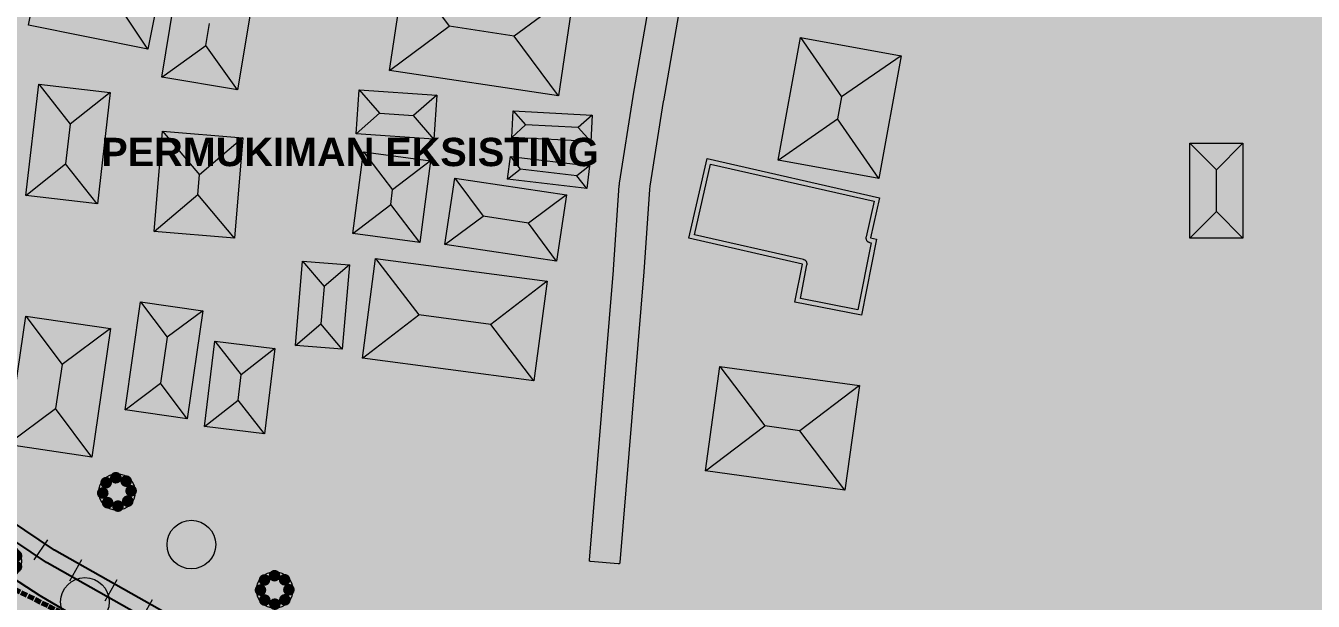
# Model space of a CAD drawing. Header units: metres. Extents: x 305909 to 307171, y 9156037 to 9156671.
# Drawn here: x 306268 to 306395.1, y 9156185.6 to 9156242.5 of the extents above; entities that cross this region are included whole.
import ezdxf
from ezdxf.enums import TextEntityAlignment as Align

# ---------------------------------------------------------------- set-up
doc = ezdxf.new("R2010")
doc.units = ezdxf.units.M
doc.linetypes.add('DASHED2', pattern=[0.762, 0.635, -0.127])
for name, color, linetype, lineweight, true_color in [('B-BANGUNAN_PERMUKIMAN', 7, 'Continuous', 13, 0xf0cd8c), ('B-BAYANGAN', 7, 'Continuous', 0, 0x76786c), ('B-DELINEASI', 7, 'DASHED2', 70, 0xc800c8), ('J-PERKERASAN_JALAN', 7, 'Continuous', 9, 0x989896), ('K-REL_BALAS', 7, 'Continuous', 0, 0xb0a89c), ('K-REL_BANTALAN', 7, 'Continuous', 9, 0x5a5a5a), ('K-REL_KA', 7, 'Continuous', 25, 0x282828), ('T-LABEL_ZONA', 7, 'Continuous', 0, 0x3c3c3c), ('V-POHON_PENEDUH', 7, 'Continuous', 13, 0x288232)]:
    doc.layers.add(name, color=color, linetype=linetype, lineweight=lineweight, true_color=true_color)
doc.layers.add('G-PERKERASAN', color=7, linetype='Continuous')
doc.styles.add('ARIALB', font='arialbd.ttf')

# ---------------------------------------------------------------- blocks, each defined once
blk = doc.blocks.new('POHON')
at = {"true_color": 0x3e843e}
h = blk.add_hatch(color=97, dxfattribs=at)
h.dxf.hatch_style = 1
edge = h.paths.add_edge_path()
edge.add_arc((0, 0.78), 0.32, 0, 360)
at = {"true_color": 0x347638}
h = blk.add_hatch(color=97, dxfattribs=at)
h.dxf.hatch_style = 1
edge = h.paths.add_edge_path()
edge.add_arc((0, 0), 1, 0, 360)
at = {"true_color": 0x3e843e}
h = blk.add_hatch(color=97, dxfattribs=at)
h.dxf.hatch_style = 1
edge = h.paths.add_edge_path()
edge.add_arc((-0.552, 0.552), 0.32, 0, 360)
at = {"true_color": 0x62a556}
h = blk.add_hatch(color=85, dxfattribs=at)
h.dxf.hatch_style = 1
edge = h.paths.add_edge_path()
edge.add_arc((-0.2, 0.22), 0.55, 0, 360)
at = {"true_color": 0x697060}
h = blk.add_hatch(color=251, dxfattribs=at)
h.dxf.hatch_style = 1
edge = h.paths.add_edge_path()
edge.add_arc((0.38, -0.38), 1, 0, 360)
at = {"true_color": 0x3e843e}
h = blk.add_hatch(color=97, dxfattribs=at)
h.dxf.hatch_style = 1
edge = h.paths.add_edge_path()
edge.add_arc((0.552, 0.552), 0.32, 0, 360)
h = blk.add_hatch(color=97, dxfattribs=at)
h.dxf.hatch_style = 1
edge = h.paths.add_edge_path()
edge.add_arc((-0.78, 0), 0.32, 0, 360)
h = blk.add_hatch(color=97, dxfattribs=at)
h.dxf.hatch_style = 1
edge = h.paths.add_edge_path()
edge.add_arc((0.78, 0), 0.32, 0, 360)
h = blk.add_hatch(color=97, dxfattribs=at)
h.dxf.hatch_style = 1
edge = h.paths.add_edge_path()
edge.add_arc((-0.552, -0.552), 0.32, 0, 360)
h = blk.add_hatch(color=97, dxfattribs=at)
h.dxf.hatch_style = 1
edge = h.paths.add_edge_path()
edge.add_arc((0, -0.78), 0.32, 0, 360)
h = blk.add_hatch(color=97, dxfattribs=at)
h.dxf.hatch_style = 1
edge = h.paths.add_edge_path()
edge.add_arc((0.552, -0.552), 0.32, 0, 360)
at = {"color": 99, "lineweight": 9, "true_color": 0x235528}
blk.add_circle((0, 0), 1, dxfattribs=at)

msp = doc.modelspace()

# ---------------------------------------------------------------- hatches: boundary and pattern name
at = {"layer": 'B-BANGUNAN_PERMUKIMAN', "true_color": 0xef9467}
h = msp.add_hatch(color=21, dxfattribs=at)
h.dxf.hatch_style = 1
h.paths.add_polyline_path([(306309.79, 9156242.42), (306303.89, 9156238.06), (306305.44, 9156248.32), (306309.79, 9156242.42)])
at = {"layer": 'B-BANGUNAN_PERMUKIMAN', "true_color": 0xe89064}
h = msp.add_hatch(color=33, dxfattribs=at)
h.dxf.hatch_style = 1
h.paths.add_polyline_path([(306316.2, 9156241.45), (306309.79, 9156242.42), (306305.44, 9156248.32), (306305.44, 9156248.32), (306322.1, 9156245.81), (306316.2, 9156241.45)])
at = {"layer": 'B-BANGUNAN_PERMUKIMAN', "true_color": 0xb7724f}
h = msp.add_hatch(color=35, dxfattribs=at)
h.dxf.hatch_style = 1
h.paths.add_polyline_path([(306277.4, 9156244.1), (306281.36, 9156246.73), (306280.03, 9156240.15), (306277.4, 9156244.1)])
at = {"layer": 'B-BANGUNAN_PERMUKIMAN', "true_color": 0xef9567}
h = msp.add_hatch(color=21, dxfattribs=at)
h.dxf.hatch_style = 1
h.paths.add_polyline_path([(306286.12, 9156242.68), (306285.77, 9156240.51), (306281.41, 9156237.38), (306282.99, 9156247.04), (306286.12, 9156242.68)])
at = {"layer": 'B-BANGUNAN_PERMUKIMAN', "true_color": 0xb87250}
h = msp.add_hatch(color=35, dxfattribs=at)
h.dxf.hatch_style = 1
h.paths.add_polyline_path([(306288.9, 9156236.15), (306285.77, 9156240.51), (306286.12, 9156242.68), (306290.49, 9156245.81), (306288.9, 9156236.15)])
at = {"layer": 'B-BANGUNAN_PERMUKIMAN', "true_color": 0xb87350}
h = msp.add_hatch(color=35, dxfattribs=at)
h.dxf.hatch_style = 1
h.paths.add_polyline_path([(306316.2, 9156241.45), (306322.1, 9156245.81), (306320.56, 9156235.55), (306316.2, 9156241.45)])
at = {"layer": 'B-BANGUNAN_PERMUKIMAN', "true_color": 0xc17853}
h = msp.add_hatch(color=23, dxfattribs=at)
h.dxf.hatch_style = 1
h.paths.add_polyline_path([(306272.21, 9156245.15), (306277.4, 9156244.1), (306280.03, 9156240.15), (306280.03, 9156240.15), (306268.25, 9156242.53), (306272.21, 9156245.15)])
at = {"layer": 'B-BANGUNAN_PERMUKIMAN', "true_color": 0xbf7753}
h = msp.add_hatch(color=23, dxfattribs=at)
h.dxf.hatch_style = 1
h.paths.add_polyline_path([(306303.89, 9156238.06), (306303.89, 9156238.06), (306309.79, 9156242.42), (306316.2, 9156241.45), (306320.56, 9156235.55), (306303.89, 9156238.06)])
at = {"layer": 'B-BANGUNAN_PERMUKIMAN', "true_color": 0xc07753}
h = msp.add_hatch(color=23, dxfattribs=at)
h.dxf.hatch_style = 1
h.paths.add_polyline_path([(306285.77, 9156240.51), (306288.9, 9156236.15), (306281.41, 9156237.38), (306281.41, 9156237.38), (306285.77, 9156240.51)])
at = {"layer": 'B-BANGUNAN_PERMUKIMAN', "true_color": 0xef9568}
h = msp.add_hatch(color=21, dxfattribs=at)
h.dxf.hatch_style = 1
h.paths.add_polyline_path([(306344.44, 9156241.31), (306344.44, 9156241.31), (306348.51, 9156235.44), (306348.12, 9156233.26), (306342.25, 9156229.18), (306344.44, 9156241.31)])
at = {"layer": 'B-BANGUNAN_PERMUKIMAN', "true_color": 0xe79064}
h = msp.add_hatch(color=33, dxfattribs=at)
h.dxf.hatch_style = 1
h.paths.add_polyline_path([(306348.51, 9156235.44), (306344.44, 9156241.31), (306354.39, 9156239.51), (306348.51, 9156235.44)])
at = {"layer": 'B-BANGUNAN_PERMUKIMAN', "true_color": 0xb8724f}
h = msp.add_hatch(color=35, dxfattribs=at)
h.dxf.hatch_style = 1
h.paths.add_polyline_path([(306352.19, 9156227.38), (306348.12, 9156233.26), (306348.51, 9156235.44), (306354.39, 9156239.51), (306352.19, 9156227.38)])
at = {"layer": 'B-BANGUNAN_PERMUKIMAN', "true_color": 0xee9467}
h = msp.add_hatch(color=21, dxfattribs=at)
h.dxf.hatch_style = 1
h.paths.add_polyline_path([(306272.39, 9156232.76), (306271.93, 9156228.82), (306268, 9156225.7), (306269.27, 9156236.7), (306272.39, 9156232.76)])
at = {"layer": 'B-BANGUNAN_PERMUKIMAN', "true_color": 0xe99165}
h = msp.add_hatch(color=33, dxfattribs=at)
h.dxf.hatch_style = 1
h.paths.add_polyline_path([(306272.39, 9156232.76), (306269.27, 9156236.7), (306276.33, 9156235.88), (306272.39, 9156232.76)])
at = {"layer": 'B-BANGUNAN_PERMUKIMAN', "true_color": 0xb97350}
h = msp.add_hatch(color=23, dxfattribs=at)
h.dxf.hatch_style = 1
h.paths.add_polyline_path([(306275.05, 9156224.88), (306275.05, 9156224.88), (306271.93, 9156228.82), (306272.39, 9156232.76), (306276.33, 9156235.88), (306275.05, 9156224.88)])
at = {"layer": 'B-BANGUNAN_PERMUKIMAN', "true_color": 0xed9367}
h = msp.add_hatch(color=21, dxfattribs=at)
h.dxf.hatch_style = 1
h.paths.add_polyline_path([(306302.92, 9156233.82), (306300.6, 9156231.8), (306300.9, 9156236.15), (306302.92, 9156233.82)])
at = {"layer": 'B-BANGUNAN_PERMUKIMAN', "true_color": 0xea9165}
h = msp.add_hatch(color=33, dxfattribs=at)
h.dxf.hatch_style = 1
h.paths.add_polyline_path([(306308.57, 9156235.62), (306308.57, 9156235.62), (306306.25, 9156233.6), (306302.92, 9156233.82), (306300.9, 9156236.15), (306308.57, 9156235.62)])
at = {"layer": 'B-BANGUNAN_PERMUKIMAN', "true_color": 0xba7450}
h = msp.add_hatch(color=23, dxfattribs=at)
h.dxf.hatch_style = 1
h.paths.add_polyline_path([(306306.25, 9156233.6), (306308.57, 9156235.62), (306308.28, 9156231.27), (306308.28, 9156231.27), (306306.25, 9156233.6)])
at = {"layer": 'B-BANGUNAN_PERMUKIMAN', "true_color": 0xed9366}
h = msp.add_hatch(color=21, dxfattribs=at)
h.dxf.hatch_style = 1
h.paths.add_polyline_path([(306317.32, 9156232.67), (306315.95, 9156231.43), (306316.08, 9156234.05), (306317.32, 9156232.67)])
at = {"layer": 'B-BANGUNAN_PERMUKIMAN', "true_color": 0xea9265}
h = msp.add_hatch(color=33, dxfattribs=at)
h.dxf.hatch_style = 1
h.paths.add_polyline_path([(306323.89, 9156233.65), (306322.51, 9156232.41), (306317.32, 9156232.67), (306316.08, 9156234.05), (306316.08, 9156234.05), (306323.89, 9156233.65)])
at = {"layer": 'B-BANGUNAN_PERMUKIMAN', "true_color": 0xbd7652}
h = msp.add_hatch(color=23, dxfattribs=at)
h.dxf.hatch_style = 1
h.paths.add_polyline_path([(306302.92, 9156233.82), (306306.25, 9156233.6), (306308.28, 9156231.27), (306300.6, 9156231.8), (306302.92, 9156233.82)])
at = {"layer": 'B-BANGUNAN_PERMUKIMAN', "true_color": 0xba7451}
h = msp.add_hatch(color=23, dxfattribs=at)
h.dxf.hatch_style = 1
h.paths.add_polyline_path([(306322.51, 9156232.41), (306323.89, 9156233.65), (306323.75, 9156231.04), (306323.75, 9156231.04), (306322.51, 9156232.41)])
at = {"layer": 'B-BANGUNAN_PERMUKIMAN', "true_color": 0xc07753}
h = msp.add_hatch(color=23, dxfattribs=at)
h.dxf.hatch_style = 1
h.paths.add_polyline_path([(306342.25, 9156229.18), (306348.12, 9156233.26), (306352.19, 9156227.38), (306342.25, 9156229.18)])
at = {"layer": 'B-BANGUNAN_PERMUKIMAN', "true_color": 0xed9467}
h = msp.add_hatch(color=21, dxfattribs=at)
h.dxf.hatch_style = 1
h.paths.add_polyline_path([(306281.49, 9156232.05), (306285.13, 9156227.75), (306284.97, 9156225.8), (306280.67, 9156222.16), (306281.49, 9156232.05)])
at = {"layer": 'B-BANGUNAN_PERMUKIMAN', "true_color": 0xe99165}
h = msp.add_hatch(color=33, dxfattribs=at)
h.dxf.hatch_style = 1
h.paths.add_polyline_path([(306285.13, 9156227.75), (306281.49, 9156232.05), (306289.43, 9156231.39), (306285.13, 9156227.75)])
at = {"layer": 'B-BANGUNAN_PERMUKIMAN', "true_color": 0xbd7552}
h = msp.add_hatch(color=23, dxfattribs=at)
h.dxf.hatch_style = 1
h.paths.add_polyline_path([(306317.32, 9156232.67), (306322.51, 9156232.41), (306323.75, 9156231.04), (306315.95, 9156231.43), (306317.32, 9156232.67)])
at = {"layer": 'B-BANGUNAN_PERMUKIMAN', "true_color": 0xba7350}
h = msp.add_hatch(color=23, dxfattribs=at)
h.dxf.hatch_style = 1
h.paths.add_polyline_path([(306284.97, 9156225.8), (306285.13, 9156227.75), (306289.43, 9156231.39), (306289.43, 9156231.39), (306288.6, 9156221.5), (306284.97, 9156225.8)])
at = {"layer": 'B-BANGUNAN_PERMUKIMAN', "true_color": 0xeb9266}
h = msp.add_hatch(color=33, dxfattribs=at)
h.dxf.hatch_style = 1
h.paths.add_polyline_path([(306382.88, 9156230.86), (306385.5, 9156228.24), (306385.5, 9156224.11), (306382.88, 9156221.49), (306382.88, 9156230.86)])
h = msp.add_hatch(color=33, dxfattribs=at)
h.dxf.hatch_style = 1
h.paths.add_polyline_path([(306388.12, 9156230.86), (306385.5, 9156228.24), (306382.88, 9156230.86), (306388.12, 9156230.86)])
at = {"layer": 'B-BANGUNAN_PERMUKIMAN', "true_color": 0xbc7551}
h = msp.add_hatch(color=23, dxfattribs=at)
h.dxf.hatch_style = 1
h.paths.add_polyline_path([(306388.12, 9156221.49), (306385.5, 9156224.11), (306385.5, 9156228.24), (306388.12, 9156230.86), (306388.12, 9156221.49)])
at = {"layer": 'B-BANGUNAN_PERMUKIMAN', "true_color": 0xee9467}
h = msp.add_hatch(color=21, dxfattribs=at)
h.dxf.hatch_style = 1
h.paths.add_polyline_path([(306301.33, 9156230.01), (306301.33, 9156230.01), (306304.2, 9156226.26), (306304.01, 9156224.81), (306300.27, 9156221.94), (306301.33, 9156230.01)])
at = {"layer": 'B-BANGUNAN_PERMUKIMAN', "true_color": 0xe89064}
h = msp.add_hatch(color=33, dxfattribs=at)
h.dxf.hatch_style = 1
h.paths.add_polyline_path([(306304.2, 9156226.26), (306301.33, 9156230.01), (306307.95, 9156229.14), (306304.2, 9156226.26)])
at = {"layer": 'B-BANGUNAN_PERMUKIMAN', "true_color": 0xb97350}
h = msp.add_hatch(color=23, dxfattribs=at)
h.dxf.hatch_style = 1
h.paths.add_polyline_path([(306304.01, 9156224.81), (306304.2, 9156226.26), (306307.95, 9156229.14), (306307.95, 9156229.14), (306306.89, 9156221.07), (306304.01, 9156224.81)])
at = {"layer": 'B-BANGUNAN_PERMUKIMAN', "true_color": 0xee9467}
h = msp.add_hatch(color=21, dxfattribs=at)
h.dxf.hatch_style = 1
h.paths.add_polyline_path([(306316.8, 9156228.3), (306315.55, 9156227.32), (306315.82, 9156229.55), (306316.8, 9156228.3)])
at = {"layer": 'B-BANGUNAN_PERMUKIMAN', "true_color": 0xe99165}
h = msp.add_hatch(color=33, dxfattribs=at)
h.dxf.hatch_style = 1
h.paths.add_polyline_path([(306322.37, 9156227.64), (306316.8, 9156228.3), (306315.82, 9156229.55), (306315.82, 9156229.55), (306323.62, 9156228.63), (306322.37, 9156227.64)])
at = {"layer": 'B-BANGUNAN_PERMUKIMAN', "true_color": 0xd4845c}
h = msp.add_hatch(color=23, dxfattribs=at)
h.dxf.hatch_style = 1
h.paths.add_polyline_path([(306351.95, 9156221.39), (306350.47, 9156213.88), (306343.91, 9156215.17), (306344.65, 9156218.93), (306333.44, 9156221.49), (306335.23, 9156229.35), (306352.26, 9156225.47), (306351.36, 9156221.51), (306351.95, 9156221.39)])
at = {"layer": 'B-BANGUNAN_PERMUKIMAN', "true_color": 0xbe7652}
h = msp.add_hatch(color=23, dxfattribs=at)
h.dxf.hatch_style = 1
h.paths.add_polyline_path([(306271.93, 9156228.82), (306275.05, 9156224.88), (306268, 9156225.7), (306268, 9156225.7), (306271.93, 9156228.82)])
at = {"layer": 'B-BANGUNAN_PERMUKIMAN', "true_color": 0xbf7652}
h = msp.add_hatch(color=23, dxfattribs=at)
h.dxf.hatch_style = 1
h.paths.add_polyline_path([(306315.55, 9156227.32), (306316.8, 9156228.3), (306322.37, 9156227.64), (306323.36, 9156226.39), (306315.55, 9156227.32)])
at = {"layer": 'B-BANGUNAN_PERMUKIMAN', "true_color": 0xb97350}
h = msp.add_hatch(color=23, dxfattribs=at)
h.dxf.hatch_style = 1
h.paths.add_polyline_path([(306322.37, 9156227.64), (306323.62, 9156228.63), (306323.62, 9156228.63), (306323.36, 9156226.39), (306322.37, 9156227.64)])
at = {"layer": 'B-BANGUNAN_PERMUKIMAN', "true_color": 0xef9467}
h = msp.add_hatch(color=21, dxfattribs=at)
h.dxf.hatch_style = 1
h.paths.add_polyline_path([(306310.33, 9156227.42), (306313.12, 9156223.65), (306309.35, 9156220.86), (306310.33, 9156227.42)])
at = {"layer": 'B-BANGUNAN_PERMUKIMAN', "true_color": 0xe89064}
h = msp.add_hatch(color=33, dxfattribs=at)
h.dxf.hatch_style = 1
h.paths.add_polyline_path([(306321.36, 9156225.77), (306321.36, 9156225.77), (306317.6, 9156222.98), (306313.12, 9156223.65), (306310.33, 9156227.42), (306321.36, 9156225.77)])
at = {"layer": 'B-BANGUNAN_PERMUKIMAN', "true_color": 0xbe7652}
h = msp.add_hatch(color=23, dxfattribs=at)
h.dxf.hatch_style = 1
h.paths.add_polyline_path([(306284.97, 9156225.8), (306288.6, 9156221.5), (306288.6, 9156221.5), (306280.67, 9156222.16), (306284.97, 9156225.8)])
at = {"layer": 'B-BANGUNAN_PERMUKIMAN', "true_color": 0xb87350}
h = msp.add_hatch(color=35, dxfattribs=at)
h.dxf.hatch_style = 1
h.paths.add_polyline_path([(306317.6, 9156222.98), (306321.36, 9156225.77), (306320.38, 9156219.22), (306317.6, 9156222.98)])
at = {"layer": 'B-BANGUNAN_PERMUKIMAN', "true_color": 0xbf7753}
h = msp.add_hatch(color=23, dxfattribs=at)
h.dxf.hatch_style = 1
h.paths.add_polyline_path([(306304.01, 9156224.81), (306306.89, 9156221.07), (306300.27, 9156221.94), (306304.01, 9156224.81)])
at = {"layer": 'B-BANGUNAN_PERMUKIMAN', "true_color": 0xbc7551}
h = msp.add_hatch(color=23, dxfattribs=at)
h.dxf.hatch_style = 1
h.paths.add_polyline_path([(306385.5, 9156224.11), (306388.12, 9156221.49), (306382.88, 9156221.49), (306385.5, 9156224.11)])
at = {"layer": 'B-BANGUNAN_PERMUKIMAN', "true_color": 0xbf7753}
h = msp.add_hatch(color=23, dxfattribs=at)
h.dxf.hatch_style = 1
h.paths.add_polyline_path([(306309.35, 9156220.86), (306313.12, 9156223.65), (306317.6, 9156222.98), (306320.38, 9156219.22), (306309.35, 9156220.86)])
at = {"layer": 'B-BANGUNAN_PERMUKIMAN', "true_color": 0xed9467}
h = msp.add_hatch(color=21, dxfattribs=at)
h.dxf.hatch_style = 1
h.paths.add_polyline_path([(306297.43, 9156216.72), (306297.11, 9156213.02), (306294.6, 9156210.9), (306295.31, 9156219.23), (306297.43, 9156216.72)])
at = {"layer": 'B-BANGUNAN_PERMUKIMAN', "true_color": 0xe99165}
h = msp.add_hatch(color=33, dxfattribs=at)
h.dxf.hatch_style = 1
h.paths.add_polyline_path([(306297.43, 9156216.72), (306295.31, 9156219.23), (306299.94, 9156218.84), (306297.43, 9156216.72)])
at = {"layer": 'B-BANGUNAN_PERMUKIMAN', "true_color": 0xba7350}
h = msp.add_hatch(color=23, dxfattribs=at)
h.dxf.hatch_style = 1
h.paths.add_polyline_path([(306299.23, 9156210.51), (306297.11, 9156213.02), (306297.43, 9156216.72), (306299.94, 9156218.84), (306299.94, 9156218.84), (306299.23, 9156210.51)])
at = {"layer": 'B-BANGUNAN_PERMUKIMAN', "true_color": 0xee9467}
h = msp.add_hatch(color=21, dxfattribs=at)
h.dxf.hatch_style = 1
h.paths.add_polyline_path([(306306.79, 9156213.91), (306301.22, 9156209.64), (306302.52, 9156219.48), (306306.79, 9156213.91)])
at = {"layer": 'B-BANGUNAN_PERMUKIMAN', "true_color": 0xe89064}
h = msp.add_hatch(color=33, dxfattribs=at)
h.dxf.hatch_style = 1
h.paths.add_polyline_path([(306313.89, 9156212.97), (306306.79, 9156213.91), (306302.52, 9156219.48), (306302.52, 9156219.48), (306319.46, 9156217.23), (306313.89, 9156212.97)])
at = {"layer": 'B-BANGUNAN_PERMUKIMAN', "true_color": 0xb97350}
h = msp.add_hatch(color=23, dxfattribs=at)
h.dxf.hatch_style = 1
h.paths.add_polyline_path([(306313.89, 9156212.97), (306319.46, 9156217.23), (306318.15, 9156207.39), (306313.89, 9156212.97)])
at = {"layer": 'B-BANGUNAN_PERMUKIMAN', "true_color": 0xef9467}
h = msp.add_hatch(color=21, dxfattribs=at)
h.dxf.hatch_style = 1
h.paths.add_polyline_path([(306279.33, 9156215.21), (306281.95, 9156211.7), (306281.29, 9156207.15), (306277.79, 9156204.53), (306277.79, 9156204.53), (306279.33, 9156215.21)])
at = {"layer": 'B-BANGUNAN_PERMUKIMAN', "true_color": 0xe89064}
h = msp.add_hatch(color=33, dxfattribs=at)
h.dxf.hatch_style = 1
h.paths.add_polyline_path([(306281.95, 9156211.7), (306279.33, 9156215.21), (306285.46, 9156214.32), (306285.46, 9156214.32), (306281.95, 9156211.7)])
at = {"layer": 'B-BANGUNAN_PERMUKIMAN', "true_color": 0xef9467}
h = msp.add_hatch(color=21, dxfattribs=at)
h.dxf.hatch_style = 1
h.paths.add_polyline_path([(306271.58, 9156209.01), (306270.94, 9156204.66), (306266.16, 9156201.09), (306268.01, 9156213.79), (306271.58, 9156209.01)])
at = {"layer": 'B-BANGUNAN_PERMUKIMAN', "true_color": 0xe89064}
h = msp.add_hatch(color=33, dxfattribs=at)
h.dxf.hatch_style = 1
h.paths.add_polyline_path([(306271.58, 9156209.01), (306268.01, 9156213.79), (306276.36, 9156212.57), (306271.58, 9156209.01)])
at = {"layer": 'B-BANGUNAN_PERMUKIMAN', "true_color": 0xb87350}
h = msp.add_hatch(color=35, dxfattribs=at)
h.dxf.hatch_style = 1
h.paths.add_polyline_path([(306281.29, 9156207.15), (306281.95, 9156211.7), (306285.46, 9156214.32), (306283.91, 9156203.64), (306283.91, 9156203.64), (306281.29, 9156207.15)])
at = {"layer": 'B-BANGUNAN_PERMUKIMAN', "true_color": 0xbf7753}
h = msp.add_hatch(color=23, dxfattribs=at)
h.dxf.hatch_style = 1
h.paths.add_polyline_path([(306301.22, 9156209.64), (306301.22, 9156209.64), (306306.79, 9156213.91), (306313.89, 9156212.97), (306318.15, 9156207.39), (306301.22, 9156209.64)])
at = {"layer": 'B-BANGUNAN_PERMUKIMAN', "true_color": 0xb87350}
h = msp.add_hatch(color=35, dxfattribs=at)
h.dxf.hatch_style = 1
h.paths.add_polyline_path([(306274.51, 9156199.87), (306270.94, 9156204.66), (306271.58, 9156209.01), (306276.36, 9156212.57), (306276.36, 9156212.57), (306274.51, 9156199.87)])
at = {"layer": 'B-BANGUNAN_PERMUKIMAN', "true_color": 0xbe7652}
h = msp.add_hatch(color=23, dxfattribs=at)
h.dxf.hatch_style = 1
h.paths.add_polyline_path([(306294.6, 9156210.9), (306294.6, 9156210.9), (306297.11, 9156213.02), (306299.23, 9156210.51), (306294.6, 9156210.9)])
at = {"layer": 'B-BANGUNAN_PERMUKIMAN', "true_color": 0xee9467}
h = msp.add_hatch(color=21, dxfattribs=at)
h.dxf.hatch_style = 1
h.paths.add_polyline_path([(306289.25, 9156208), (306288.95, 9156205.47), (306285.64, 9156202.87), (306285.64, 9156202.87), (306286.66, 9156211.31), (306289.25, 9156208)])
at = {"layer": 'B-BANGUNAN_PERMUKIMAN', "true_color": 0xe89165}
h = msp.add_hatch(color=33, dxfattribs=at)
h.dxf.hatch_style = 1
h.paths.add_polyline_path([(306292.56, 9156210.59), (306289.25, 9156208), (306286.66, 9156211.31), (306286.66, 9156211.31), (306292.56, 9156210.59)])
at = {"layer": 'B-BANGUNAN_PERMUKIMAN', "true_color": 0xb97350}
h = msp.add_hatch(color=23, dxfattribs=at)
h.dxf.hatch_style = 1
h.paths.add_polyline_path([(306288.95, 9156205.47), (306289.25, 9156208), (306292.56, 9156210.59), (306291.54, 9156202.16), (306291.54, 9156202.16), (306288.95, 9156205.47)])
at = {"layer": 'B-BANGUNAN_PERMUKIMAN', "true_color": 0xef9467}
h = msp.add_hatch(color=21, dxfattribs=at)
h.dxf.hatch_style = 1
h.paths.add_polyline_path([(306340.95, 9156202.94), (306335.07, 9156198.49), (306336.5, 9156208.82), (306340.95, 9156202.94)])
at = {"layer": 'B-BANGUNAN_PERMUKIMAN', "true_color": 0xe89064}
h = msp.add_hatch(color=33, dxfattribs=at)
h.dxf.hatch_style = 1
h.paths.add_polyline_path([(306344.38, 9156202.47), (306340.95, 9156202.94), (306336.5, 9156208.82), (306336.5, 9156208.82), (306350.26, 9156206.92), (306344.38, 9156202.47)])
at = {"layer": 'B-BANGUNAN_PERMUKIMAN', "true_color": 0xbf7753}
h = msp.add_hatch(color=23, dxfattribs=at)
h.dxf.hatch_style = 1
h.paths.add_polyline_path([(306281.29, 9156207.15), (306283.91, 9156203.64), (306277.79, 9156204.53), (306281.29, 9156207.15)])
at = {"layer": 'B-BANGUNAN_PERMUKIMAN', "true_color": 0xb87350}
h = msp.add_hatch(color=35, dxfattribs=at)
h.dxf.hatch_style = 1
h.paths.add_polyline_path([(306344.38, 9156202.47), (306350.26, 9156206.92), (306348.83, 9156196.58), (306344.38, 9156202.47)])
at = {"layer": 'B-BANGUNAN_PERMUKIMAN', "true_color": 0xbf7652}
h = msp.add_hatch(color=23, dxfattribs=at)
h.dxf.hatch_style = 1
h.paths.add_polyline_path([(306288.95, 9156205.47), (306291.54, 9156202.16), (306285.64, 9156202.87), (306288.95, 9156205.47)])
at = {"layer": 'B-BANGUNAN_PERMUKIMAN', "true_color": 0xbf7753}
h = msp.add_hatch(color=23, dxfattribs=at)
h.dxf.hatch_style = 1
h.paths.add_polyline_path([(306266.16, 9156201.09), (306266.16, 9156201.09), (306270.94, 9156204.66), (306274.51, 9156199.87), (306266.16, 9156201.09)])
h = msp.add_hatch(color=23, dxfattribs=at)
h.dxf.hatch_style = 1
h.paths.add_polyline_path([(306335.07, 9156198.49), (306340.95, 9156202.94), (306344.38, 9156202.47), (306348.83, 9156196.58), (306335.07, 9156198.49)])
at = {"layer": 'B-BAYANGAN', "true_color": 0x76786c}
h = msp.add_hatch(color=8, dxfattribs=at)
h.dxf.hatch_style = 1
h.paths.add_polyline_path([(306282.11, 9156245.98), (306280.78, 9156239.4), (306269, 9156241.78), (306270.33, 9156248.36), (306282.11, 9156245.98)])
h = msp.add_hatch(color=8, dxfattribs=at)
h.dxf.hatch_style = 1
h.paths.add_polyline_path([(306322.85, 9156245.06), (306321.31, 9156234.8), (306304.64, 9156237.31), (306306.19, 9156247.57), (306322.85, 9156245.06)])
h = msp.add_hatch(color=8, dxfattribs=at)
h.dxf.hatch_style = 1
h.paths.add_polyline_path([(306291.24, 9156245.06), (306289.65, 9156235.4), (306282.16, 9156236.63), (306283.74, 9156246.29), (306291.24, 9156245.06)])
h = msp.add_hatch(color=8, dxfattribs=at)
h.dxf.hatch_style = 1
h.paths.add_polyline_path([(306355.14, 9156238.76), (306352.94, 9156226.63), (306343, 9156228.43), (306345.19, 9156240.56), (306355.14, 9156238.76)])
h = msp.add_hatch(color=8, dxfattribs=at)
h.dxf.hatch_style = 1
h.paths.add_polyline_path([(306277.08, 9156235.13), (306275.81, 9156224.13), (306268.75, 9156224.95), (306270.02, 9156235.95), (306277.08, 9156235.13)])
h = msp.add_hatch(color=8, dxfattribs=at)
h.dxf.hatch_style = 1
h.paths.add_polyline_path([(306309.32, 9156234.87), (306309.03, 9156230.52), (306301.35, 9156231.05), (306301.65, 9156235.4), (306309.32, 9156234.87)])
h = msp.add_hatch(color=8, dxfattribs=at)
h.dxf.hatch_style = 1
h.paths.add_polyline_path([(306324.64, 9156232.9), (306324.5, 9156230.29), (306316.7, 9156230.68), (306316.83, 9156233.3), (306324.64, 9156232.9)])
h = msp.add_hatch(color=8, dxfattribs=at)
h.dxf.hatch_style = 1
h.paths.add_polyline_path([(306290.18, 9156230.64), (306289.35, 9156220.75), (306281.42, 9156221.41), (306282.24, 9156231.3), (306290.18, 9156230.64)])
h = msp.add_hatch(color=8, dxfattribs=at)
h.dxf.hatch_style = 1
h.paths.add_polyline_path([(306308.7, 9156228.39), (306307.64, 9156220.32), (306301.02, 9156221.19), (306302.08, 9156229.26), (306308.7, 9156228.39)])
h = msp.add_hatch(color=8, dxfattribs=at)
h.dxf.hatch_style = 1
h.paths.add_polyline_path([(306388.87, 9156220.74), (306383.63, 9156220.74), (306383.63, 9156230.11), (306388.87, 9156230.11), (306388.87, 9156220.74)])
h = msp.add_hatch(color=8, dxfattribs=at)
h.dxf.hatch_style = 1
h.paths.add_polyline_path([(306324.37, 9156227.88), (306324.11, 9156225.64), (306316.3, 9156226.57), (306316.57, 9156228.8), (306324.37, 9156227.88)])
h = msp.add_hatch(color=8, dxfattribs=at)
h.dxf.hatch_style = 1
h.paths.add_polyline_path([(306352.7, 9156220.64), (306351.22, 9156213.13), (306344.66, 9156214.42), (306345.4, 9156218.18), (306334.19, 9156220.74), (306335.98, 9156228.6), (306353.01, 9156224.72), (306352.11, 9156220.76), (306352.7, 9156220.64)])
h = msp.add_hatch(color=8, dxfattribs=at)
h.dxf.hatch_style = 1
h.paths.add_polyline_path([(306322.11, 9156225.02), (306321.13, 9156218.47), (306310.1, 9156220.11), (306311.08, 9156226.67), (306322.11, 9156225.02)])
h = msp.add_hatch(color=8, dxfattribs=at)
h.dxf.hatch_style = 1
h.paths.add_polyline_path([(306300.69, 9156218.09), (306299.98, 9156209.76), (306295.35, 9156210.15), (306296.06, 9156218.48), (306300.69, 9156218.09)])
h = msp.add_hatch(color=8, dxfattribs=at)
h.dxf.hatch_style = 1
h.paths.add_polyline_path([(306320.21, 9156216.48), (306318.9, 9156206.64), (306301.97, 9156208.89), (306303.28, 9156218.73), (306320.21, 9156216.48)])
h = msp.add_hatch(color=8, dxfattribs=at)
h.dxf.hatch_style = 1
h.paths.add_polyline_path([(306286.21, 9156213.57), (306284.66, 9156202.89), (306278.54, 9156203.78), (306280.08, 9156214.46), (306286.21, 9156213.57)])
h = msp.add_hatch(color=8, dxfattribs=at)
h.dxf.hatch_style = 1
h.paths.add_polyline_path([(306277.11, 9156211.82), (306275.26, 9156199.12), (306266.91, 9156200.34), (306268.76, 9156213.04), (306277.11, 9156211.82)])
h = msp.add_hatch(color=8, dxfattribs=at)
h.dxf.hatch_style = 1
h.paths.add_polyline_path([(306293.31, 9156209.84), (306292.29, 9156201.41), (306286.39, 9156202.12), (306287.41, 9156210.56), (306293.31, 9156209.84)])
h = msp.add_hatch(color=8, dxfattribs=at)
h.dxf.hatch_style = 1
h.paths.add_polyline_path([(306351.01, 9156206.17), (306349.58, 9156195.83), (306335.82, 9156197.74), (306337.25, 9156208.07), (306351.01, 9156206.17)])
at = {"layer": 'G-PERKERASAN', "true_color": 0xe0ded9}
h = msp.add_hatch(color=254, dxfattribs=at)
h.dxf.hatch_style = 1
h.paths.add_polyline_path([(306490.89, 9156113.34), (306423.33, 9156121.01), (306333.54, 9156153.47), (306256.18, 9156192.15), (306187.8, 9156246.71), (306159.61, 9156278.26), (306141.52, 9156298.52), (306095.93, 9156355.16), (306061.4, 9156428.37), (306059.15, 9156434.53), (306148.27, 9156429.79), (306176.04, 9156423.57), (306176.56, 9156407.22), (306190.9, 9156401.74), (306216, 9156392.17), (306214.89, 9156381.57), (306213.15, 9156364.92), (306222.7, 9156364.48), (306235.72, 9156363.88), (306237.28, 9156384.64), (306252.33, 9156383.6), (306255.7, 9156410.59), (306262.53, 9156410.02), (306265.04, 9156409.81), (306263.23, 9156389.57), (306278.28, 9156387.24), (306277.39, 9156377), (306277.24, 9156375.3), (306288.4, 9156374.26), (306289.59, 9156385.71), (306291.77, 9156406.7), (306306.05, 9156404.88), (306304.23, 9156386.72), (306333.61, 9156380.91), (306333.66, 9156381.23), (306337.44, 9156403.77), (306347.57, 9156464.14), (306314.27, 9156469.95), (306297.28, 9156471.8), (306305.21, 9156522.67), (306276.31, 9156526.95), (306271.41, 9156483.99), (306194.93, 9156492.49), (306197.89, 9156513.18), (306117.34, 9156521.31), (306107.73, 9156482.89), (306039.43, 9156488.5), (306035.15, 9156500.2), (306008.21, 9156577.56), (306165.7, 9156567.29), (306291.75, 9156555.55), (306369.46, 9156545.53), (306490.89, 9156525.4), (306490.89, 9156230.23), (306472.74, 9156232.05), (306466.17, 9156213.24), (306445.18, 9156193.23), (306439.08, 9156185.1), (306447.73, 9156157.38), (306449.35, 9156134.04), (306490.89, 9156130.79), (306490.89, 9156113.34)])
at = {"layer": 'J-PERKERASAN_JALAN', "true_color": 0xa8a8a6}
h = msp.add_hatch(color=253, dxfattribs=at)
h.dxf.hatch_style = 1
h.paths.add_polyline_path([(306211.34, 9156561.32), (306215.69, 9156561.13), (306215.76, 9156561.13), (306215.8, 9156561.12), (306215.87, 9156561.12), (306305.11, 9156551.21), (306305.21, 9156551.2), (306385.83, 9156544.39), (306385.92, 9156544.38), (306385.97, 9156544.37), (306386.05, 9156544.36), (306424.86, 9156537.66), (306424.9, 9156537.65), (306424.92, 9156537.65), (306424.96, 9156537.64), (306453.19, 9156531.69), (306453.48, 9156531.64), (306455.85, 9156531.32), (306456.07, 9156531.3), (306458.59, 9156531.1), (306458.61, 9156531.1), (306499.53, 9156528.16), (306499.55, 9156528.16), (306503.86, 9156527.79), (306503.93, 9156527.78), (306503.97, 9156527.78), (306504.04, 9156527.77), (306508.38, 9156527.1), (306524.1, 9156524.6), (306524.1, 9156521.36), (306507.9, 9156523.93), (306507.89, 9156523.94), (306503.7, 9156524.58), (306503.43, 9156524.62), (306499.32, 9156524.97), (306499.27, 9156524.97), (306458.38, 9156527.91), (306455.69, 9156528.12), (306455.64, 9156528.12), (306455.6, 9156528.13), (306455.55, 9156528.13), (306452.89, 9156528.49), (306452.81, 9156528.5), (306452.77, 9156528.51), (306452.69, 9156528.52), (306424.38, 9156534.49), (306424.24, 9156534.52), (306390.81, 9156540.29), (306390.29, 9156540.35), (306389.77, 9156540.34), (306389.26, 9156540.26), (306388.76, 9156540.11), (306388.29, 9156539.9), (306387.84, 9156539.64), (306387.44, 9156539.31), (306387.08, 9156538.94), (306386.77, 9156538.53), (306386.52, 9156538.07), (306386.32, 9156537.59), (306386.2, 9156537.09), (306373.1, 9156467.34), (306371.27, 9156457.61), (306371.26, 9156457.54), (306354.05, 9156356.62), (306353.99, 9156356.12), (306354, 9156355.61), (306354.08, 9156355.11), (306354.21, 9156354.63), (306354.41, 9156354.16), (306354.66, 9156353.73), (306354.97, 9156353.33), (306355.32, 9156352.97), (306355.71, 9156352.66), (306356.15, 9156352.4), (306356.61, 9156352.19), (306357.09, 9156352.05), (306357.59, 9156351.97), (306409.63, 9156346.69), (306409.68, 9156346.69), (306409.72, 9156346.68), (306409.77, 9156346.68), (306440.17, 9156341.92), (306440.61, 9156341.88), (306479.91, 9156340.13), (306480.43, 9156340.14), (306480.94, 9156340.22), (306481.44, 9156340.37), (306481.92, 9156340.57), (306482.36, 9156340.84), (306482.77, 9156341.16), (306483.13, 9156341.53), (306483.44, 9156341.95), (306483.69, 9156342.4), (306483.89, 9156342.88), (306484.02, 9156343.38), (306484.08, 9156343.9), (306484.56, 9156352.1), (306486.64, 9156384.64), (306486.66, 9156384.76), (306486.78, 9156384.76), (306489.51, 9156384.58), (306489.64, 9156384.57), (306489.64, 9156384.44), (306487.56, 9156351.94), (306487.56, 9156351.92), (306487.07, 9156343.55), (306487.07, 9156343.04), (306487.14, 9156342.54), (306487.27, 9156342.05), (306487.46, 9156341.58), (306487.71, 9156341.14), (306488.01, 9156340.73), (306488.36, 9156340.36), (306488.76, 9156340.04), (306489.19, 9156339.78), (306489.66, 9156339.57), (306490.14, 9156339.42), (306490.64, 9156339.34), (306492.5, 9156339.14), (306492.54, 9156339.14), (306492.56, 9156339.14), (306492.6, 9156339.13), (306513.24, 9156336.16), (306513.4, 9156336.14), (306524.1, 9156335.05), (306524.1, 9156331.83), (306512.98, 9156332.97), (306512.94, 9156332.97), (306512.92, 9156332.97), (306512.88, 9156332.98), (306498.86, 9156335), (306498.36, 9156335.04), (306497.85, 9156335.01), (306497.35, 9156334.92), (306496.86, 9156334.77), (306496.4, 9156334.56), (306495.97, 9156334.29), (306495.58, 9156333.97), (306495.23, 9156333.61), (306494.93, 9156333.2), (306494.68, 9156332.75), (306494.49, 9156332.28), (306494.36, 9156331.79), (306494.3, 9156331.28), (306494.3, 9156330.78), (306499.49, 9156251.38), (306499.49, 9156251.25), (306499.37, 9156251.24), (306496.64, 9156251.06), (306496.51, 9156251.06), (306496.5, 9156251.18), (306491.17, 9156332.72), (306491.1, 9156333.23), (306490.97, 9156333.72), (306490.78, 9156334.19), (306490.53, 9156334.64), (306490.23, 9156335.05), (306489.88, 9156335.41), (306489.48, 9156335.73), (306489.05, 9156336), (306488.58, 9156336.21), (306488.1, 9156336.36), (306487.59, 9156336.44), (306485.26, 9156336.69), (306485.02, 9156336.7), (306446.09, 9156338.43), (306445.58, 9156338.42), (306445.08, 9156338.35), (306444.6, 9156338.21), (306444.13, 9156338.01), (306443.69, 9156337.76), (306443.29, 9156337.45), (306442.93, 9156337.1), (306442.62, 9156336.7), (306442.36, 9156336.26), (306442.15, 9156335.8), (306442.01, 9156335.31), (306441.93, 9156334.81), (306441.91, 9156334.31), (306442.57, 9156313.41), (306442.58, 9156313.25), (306443.28, 9156303.61), (306443.29, 9156303.57), (306443.29, 9156303.54), (306443.29, 9156303.5), (306443.89, 9156283.07), (306443.88, 9156282.95), (306443.76, 9156282.94), (306441.02, 9156282.86), (306440.9, 9156282.86), (306440.89, 9156282.98), (306440.29, 9156303.31), (306440.28, 9156303.49), (306439.58, 9156313.12), (306439.58, 9156313.16), (306439.58, 9156313.18), (306439.58, 9156313.23), (306438.87, 9156335.59), (306438.83, 9156336.09), (306438.72, 9156336.58), (306438.55, 9156337.05), (306438.32, 9156337.5), (306438.03, 9156337.91), (306437.7, 9156338.29), (306437.32, 9156338.62), (306436.91, 9156338.91), (306436.46, 9156339.13), (306435.98, 9156339.3), (306435.49, 9156339.41), (306409.4, 9156343.49), (306409.18, 9156343.52), (306356.32, 9156348.88), (306355.78, 9156348.9), (306355.25, 9156348.84), (306354.74, 9156348.72), (306354.24, 9156348.53), (306353.77, 9156348.28), (306353.34, 9156347.96), (306352.96, 9156347.59), (306352.62, 9156347.18), (306352.35, 9156346.72), (306352.14, 9156346.23), (306352, 9156345.72), (306341.11, 9156293.6), (306341.08, 9156293.47), (306330.92, 9156235.04), (306330.91, 9156234.98), (306329.59, 9156226.64), (306329.55, 9156226.29), (306329, 9156218.17), (306329, 9156218.15), (306326.61, 9156189.44), (306326.59, 9156189.32), (306326.47, 9156189.32), (306323.74, 9156189.55), (306323.62, 9156189.57), (306323.62, 9156189.69), (306326.01, 9156218.34), (306326.01, 9156218.4), (306326.57, 9156226.69), (306326.58, 9156226.78), (306326.58, 9156226.82), (306326.59, 9156226.91), (306327.95, 9156235.48), (306327.95, 9156235.5), (306338.14, 9156294.06), (306338.15, 9156294.09), (306338.15, 9156294.11), (306338.16, 9156294.14), (306348.92, 9156345.68), (306349, 9156346.2), (306349, 9156346.74), (306348.94, 9156347.26), (306348.8, 9156347.77), (306348.6, 9156348.26), (306348.33, 9156348.72), (306348.01, 9156349.14), (306347.63, 9156349.52), (306347.21, 9156349.84), (306346.75, 9156350.1), (306346.26, 9156350.3), (306345.75, 9156350.43), (306324.83, 9156354.35), (306324.27, 9156354.41), (306279.51, 9156356.34), (306211.34, 9156359.75), (306211.34, 9156362.95), (306279.62, 9156359.54), (306279.65, 9156359.54), (306324.74, 9156357.59), (306324.88, 9156357.58), (306324.96, 9156357.57), (306325.1, 9156357.55), (306346.36, 9156353.57), (306346.89, 9156353.51), (306347.41, 9156353.51), (306347.94, 9156353.59), (306348.45, 9156353.74), (306348.93, 9156353.95), (306349.38, 9156354.22), (306349.8, 9156354.55), (306350.16, 9156354.93), (306350.47, 9156355.36), (306350.73, 9156355.82), (306350.92, 9156356.32), (306351.04, 9156356.83), (306367.35, 9156452.44), (306367.4, 9156452.98), (306367.38, 9156453.51), (306367.29, 9156454.04), (306367.13, 9156454.56), (306366.91, 9156455.04), (306366.62, 9156455.5), (306366.27, 9156455.9), (306365.87, 9156456.26), (306365.43, 9156456.57), (306364.95, 9156456.81), (306364.44, 9156456.98), (306363.91, 9156457.08), (306328.42, 9156461.66), (306307.1, 9156464.45), (306307.09, 9156464.45), (306307.04, 9156464.46), (306243.13, 9156474.3), (306242.61, 9156474.35), (306242.09, 9156474.33), (306241.58, 9156474.24), (306241.09, 9156474.09), (306240.62, 9156473.87), (306240.18, 9156473.6), (306239.78, 9156473.27), (306239.43, 9156472.89), (306239.12, 9156472.47), (306238.88, 9156472.02), (306235.86, 9156465.43), (306235.82, 9156465.33), (306235.72, 9156465.17), (306235.63, 9156465.05), (306235.52, 9156464.93), (306235.38, 9156464.81), (306235.29, 9156464.74), (306234.1, 9156463.92), (306234.01, 9156463.85), (306233.82, 9156463.75), (306233.71, 9156463.7), (306232.24, 9156463.11), (306232.16, 9156463.07), (306232.01, 9156463.03), (306231.88, 9156463), (306231.73, 9156462.98), (306231.64, 9156462.98), (306225.31, 9156462.78), (306225.17, 9156462.78), (306225.11, 9156462.78), (306224.98, 9156462.79), (306217.29, 9156463.55), (306217.19, 9156463.57), (306217.13, 9156463.57), (306217.03, 9156463.59), (306211.34, 9156464.79), (306211.34, 9156467.86), (306217.4, 9156466.58), (306217.83, 9156466.51), (306224.98, 9156465.8), (306225.5, 9156465.78), (306230.35, 9156465.94), (306230.91, 9156465.99), (306231.44, 9156466.13), (306231.96, 9156466.33), (306232.44, 9156466.6), (306232.88, 9156466.94), (306233.27, 9156467.34), (306233.6, 9156467.78), (306233.86, 9156468.27), (306237.16, 9156475.47), (306237.21, 9156475.56), (306237.3, 9156475.71), (306237.39, 9156475.84), (306237.49, 9156475.95), (306237.6, 9156476.05), (306237.74, 9156476.16), (306237.83, 9156476.21), (306239.17, 9156477), (306239.25, 9156477.04), (306239.39, 9156477.11), (306239.52, 9156477.15), (306239.67, 9156477.2), (306239.76, 9156477.21), (306241.46, 9156477.5), (306241.56, 9156477.52), (306241.75, 9156477.53), (306241.94, 9156477.52), (306242.04, 9156477.51), (306307.45, 9156467.43), (306307.54, 9156467.41), (306328.79, 9156464.63), (306328.8, 9156464.63), (306364.83, 9156459.99), (306365.33, 9156459.96), (306365.84, 9156459.99), (306366.33, 9156460.08), (306366.81, 9156460.24), (306367.27, 9156460.45), (306367.69, 9156460.72), (306368.08, 9156461.04), (306368.42, 9156461.41), (306368.72, 9156461.82), (306368.96, 9156462.26), (306369.15, 9156462.73), (306369.27, 9156463.22), (306370.15, 9156467.89), (306383.12, 9156536.99), (306383.19, 9156537.5), (306383.18, 9156538.01), (306383.11, 9156538.52), (306382.98, 9156539.02), (306382.78, 9156539.49), (306382.52, 9156539.94), (306382.21, 9156540.35), (306381.85, 9156540.71), (306381.45, 9156541.03), (306381, 9156541.29), (306380.53, 9156541.49), (306380.04, 9156541.63), (306379.53, 9156541.71), (306304.88, 9156548.01), (306304.86, 9156548.01), (306304.84, 9156548.02), (306304.81, 9156548.02), (306215.67, 9156557.92), (306215.4, 9156557.94), (306211.34, 9156558.12), (306211.34, 9156561.32)])
at = {"layer": 'K-REL_BALAS', "true_color": 0xbeb8ae}
h = msp.add_hatch(color=9, dxfattribs=at)
h.dxf.hatch_style = 1
h.paths.add_polyline_path([(306321.87, 9156152.15), (306320.15, 9156152.77), (306320.08, 9156152.8), (306320.01, 9156152.83), (306319.88, 9156152.89), (306319.82, 9156152.92), (306319.75, 9156152.96), (306267.83, 9156183.58), (306267.8, 9156183.6), (306267.78, 9156183.62), (306267.75, 9156183.64), (306228.76, 9156208.97), (306228.68, 9156209.03), (306228.6, 9156209.08), (306228.53, 9156209.14), (306187.79, 9156243.42), (306187.74, 9156243.46), (306187.7, 9156243.5), (306187.65, 9156243.54), (306184.8, 9156246.36), (306184.8, 9156252.89), (306190.85, 9156246.91), (306231.4, 9156212.78), (306263.55, 9156191.9), (306232.11, 9156213.09), (306232.04, 9156213.14), (306231.98, 9156213.18), (306231.91, 9156213.23), (306191.26, 9156247.28), (306191.22, 9156247.32), (306191.18, 9156247.35), (306191.13, 9156247.4), (306184.8, 9156253.58), (306184.8, 9156260.06), (306194.31, 9156250.78), (306234.8, 9156216.87), (306271.67, 9156192.02), (306321.87, 9156163.62), (306321.87, 9156158.57), (306320.44, 9156159.12), (306320.33, 9156159.17), (306320.24, 9156159.21), (306320.14, 9156159.27), (306272.43, 9156186.26), (306321.87, 9156157.1), (306321.87, 9156152.15)])

# ---------------------------------------------------------------- linework, layer by layer
at = {"layer": 'B-BANGUNAN_PERMUKIMAN', "color": 27, "lineweight": 9, "true_color": 0x744832}
for p, q in [((306305.44, 9156248.32), (306309.79, 9156242.42)), ((306322.1, 9156245.81), (306316.2, 9156241.45)), ((306280.03, 9156240.15), (306277.4, 9156244.1)), ((306285.77, 9156240.51), (306286.12, 9156242.68)), ((306303.89, 9156238.06), (306309.79, 9156242.42)), ((306316.2, 9156241.45), (306309.79, 9156242.42)), ((306281.41, 9156237.38), (306285.77, 9156240.51)), ((306288.9, 9156236.15), (306285.77, 9156240.51)), ((306320.56, 9156235.55), (306316.2, 9156241.45)), ((306344.44, 9156241.31), (306348.51, 9156235.44)), ((306354.39, 9156239.51), (306348.51, 9156235.44)), ((306269.27, 9156236.7), (306272.39, 9156232.76)), ((306276.33, 9156235.88), (306272.39, 9156232.76)), ((306300.9, 9156236.15), (306302.92, 9156233.82)), ((306308.57, 9156235.62), (306306.25, 9156233.6)), ((306348.51, 9156235.44), (306348.12, 9156233.26)), ((306316.08, 9156234.05), (306317.32, 9156232.67)), ((306272.39, 9156232.76), (306271.93, 9156228.82)), ((306300.6, 9156231.8), (306302.92, 9156233.82)), ((306302.92, 9156233.82), (306306.25, 9156233.6)), ((306308.28, 9156231.27), (306306.25, 9156233.6)), ((306323.89, 9156233.65), (306322.51, 9156232.41)), ((306342.25, 9156229.18), (306348.12, 9156233.26)), ((306352.19, 9156227.38), (306348.12, 9156233.26)), ((306281.49, 9156232.05), (306285.13, 9156227.75)), ((306315.95, 9156231.43), (306317.32, 9156232.67)), ((306322.51, 9156232.41), (306317.32, 9156232.67)), ((306323.75, 9156231.04), (306322.51, 9156232.41)), ((306289.43, 9156231.39), (306285.13, 9156227.75)), ((306382.88, 9156230.86), (306385.5, 9156228.24)), ((306388.12, 9156230.86), (306385.5, 9156228.24)), ((306301.33, 9156230.01), (306304.2, 9156226.26)), ((306307.95, 9156229.14), (306304.2, 9156226.26)), ((306315.82, 9156229.55), (306316.8, 9156228.3)), ((306268, 9156225.7), (306271.93, 9156228.82)), ((306275.05, 9156224.88), (306271.93, 9156228.82)), ((306284.97, 9156225.8), (306285.13, 9156227.75)), ((306315.55, 9156227.32), (306316.8, 9156228.3)), ((306322.37, 9156227.64), (306316.8, 9156228.3)), ((306323.62, 9156228.63), (306322.37, 9156227.64)), ((306385.5, 9156224.11), (306385.5, 9156228.24)), ((306310.33, 9156227.42), (306313.12, 9156223.65)), ((306323.36, 9156226.39), (306322.37, 9156227.64)), ((306280.67, 9156222.16), (306284.97, 9156225.8)), ((306288.6, 9156221.5), (306284.97, 9156225.8)), ((306304.01, 9156224.81), (306304.2, 9156226.26)), ((306321.36, 9156225.77), (306317.6, 9156222.98)), ((306300.27, 9156221.94), (306304.01, 9156224.81)), ((306306.89, 9156221.07), (306304.01, 9156224.81)), ((306382.88, 9156221.49), (306385.5, 9156224.11)), ((306388.12, 9156221.49), (306385.5, 9156224.11)), ((306309.35, 9156220.86), (306313.12, 9156223.65)), ((306317.6, 9156222.98), (306313.12, 9156223.65)), ((306320.38, 9156219.22), (306317.6, 9156222.98)), ((306295.31, 9156219.23), (306297.43, 9156216.72)), ((306299.94, 9156218.84), (306297.43, 9156216.72)), ((306302.52, 9156219.48), (306306.79, 9156213.91)), ((306297.43, 9156216.72), (306297.11, 9156213.02)), ((306319.46, 9156217.23), (306313.89, 9156212.97)), ((306279.33, 9156215.21), (306281.95, 9156211.7)), ((306268.01, 9156213.79), (306271.58, 9156209.01)), ((306285.46, 9156214.32), (306281.95, 9156211.7)), ((306301.22, 9156209.64), (306306.79, 9156213.91)), ((306313.89, 9156212.97), (306306.79, 9156213.91)), ((306276.36, 9156212.57), (306271.58, 9156209.01)), ((306294.6, 9156210.9), (306297.11, 9156213.02)), ((306299.23, 9156210.51), (306297.11, 9156213.02)), ((306318.15, 9156207.39), (306313.89, 9156212.97)), ((306281.95, 9156211.7), (306281.29, 9156207.15)), ((306286.66, 9156211.31), (306289.25, 9156208)), ((306292.56, 9156210.59), (306289.25, 9156208)), ((306271.58, 9156209.01), (306270.94, 9156204.66)), ((306336.5, 9156208.82), (306340.95, 9156202.94)), ((306288.95, 9156205.47), (306289.25, 9156208)), ((306277.79, 9156204.53), (306281.29, 9156207.15)), ((306283.91, 9156203.64), (306281.29, 9156207.15)), ((306350.26, 9156206.92), (306344.38, 9156202.47)), ((306285.64, 9156202.87), (306288.95, 9156205.47)), ((306291.54, 9156202.16), (306288.95, 9156205.47)), ((306266.16, 9156201.09), (306270.94, 9156204.66)), ((306274.51, 9156199.87), (306270.94, 9156204.66)), ((306335.07, 9156198.49), (306340.95, 9156202.94)), ((306344.38, 9156202.47), (306340.95, 9156202.94)), ((306348.83, 9156196.58), (306344.38, 9156202.47))]:
    msp.add_line(p, q, dxfattribs=at)
at = {"layer": 'B-BANGUNAN_PERMUKIMAN', "color": 27, "lineweight": 13, "true_color": 0x744832}
for points in [[(306281.36, 9156246.73), (306280.03, 9156240.15), (306268.25, 9156242.53), (306269.58, 9156249.11), (306281.36, 9156246.73)], [(306322.1, 9156245.81), (306320.56, 9156235.55), (306303.89, 9156238.06), (306305.44, 9156248.32), (306322.1, 9156245.81)], [(306290.49, 9156245.81), (306288.9, 9156236.15), (306281.41, 9156237.38), (306282.99, 9156247.04), (306290.49, 9156245.81)], [(306354.39, 9156239.51), (306352.19, 9156227.38), (306342.25, 9156229.18), (306344.44, 9156241.31), (306354.39, 9156239.51)], [(306276.33, 9156235.88), (306275.06, 9156224.88), (306268, 9156225.7), (306269.27, 9156236.7), (306276.33, 9156235.88)], [(306308.57, 9156235.62), (306308.28, 9156231.27), (306300.6, 9156231.8), (306300.9, 9156236.15), (306308.57, 9156235.62)], [(306323.89, 9156233.65), (306323.75, 9156231.04), (306315.95, 9156231.43), (306316.08, 9156234.05), (306323.89, 9156233.65)], [(306289.43, 9156231.39), (306288.6, 9156221.5), (306280.67, 9156222.16), (306281.49, 9156232.05), (306289.43, 9156231.39)], [(306388.12, 9156221.49), (306382.88, 9156221.49), (306382.88, 9156230.86), (306388.12, 9156230.86), (306388.12, 9156221.49)], [(306307.95, 9156229.14), (306306.89, 9156221.07), (306300.27, 9156221.94), (306301.33, 9156230.01), (306307.95, 9156229.14)], [(306323.62, 9156228.63), (306323.36, 9156226.39), (306315.55, 9156227.32), (306315.82, 9156229.55), (306323.62, 9156228.63)], [(306351.95, 9156221.39), (306350.47, 9156213.88), (306343.91, 9156215.17), (306344.65, 9156218.93), (306333.44, 9156221.49), (306335.23, 9156229.35), (306352.26, 9156225.47), (306351.36, 9156221.51), (306351.95, 9156221.39)], [(306321.36, 9156225.77), (306320.38, 9156219.22), (306309.35, 9156220.86), (306310.33, 9156227.42), (306321.36, 9156225.77)], [(306299.94, 9156218.84), (306299.23, 9156210.51), (306294.6, 9156210.9), (306295.31, 9156219.23), (306299.94, 9156218.84)], [(306319.46, 9156217.23), (306318.15, 9156207.39), (306301.22, 9156209.64), (306302.52, 9156219.48), (306319.46, 9156217.23)], [(306285.46, 9156214.32), (306283.91, 9156203.64), (306277.79, 9156204.53), (306279.33, 9156215.21), (306285.46, 9156214.32)], [(306276.36, 9156212.57), (306274.51, 9156199.87), (306266.16, 9156201.09), (306268.01, 9156213.79), (306276.36, 9156212.57)], [(306292.56, 9156210.59), (306291.54, 9156202.16), (306285.64, 9156202.87), (306286.66, 9156211.31), (306292.56, 9156210.59)], [(306350.26, 9156206.92), (306348.83, 9156196.58), (306335.07, 9156198.49), (306336.5, 9156208.82), (306350.26, 9156206.92)]]:
    msp.add_lwpolyline(points, close=True, dxfattribs=at)
at = {"layer": 'B-BANGUNAN_PERMUKIMAN', "color": 21, "lineweight": 9, "true_color": 0xfa9b6c}
msp.add_lwpolyline([(306351.42, 9156221.04), (306350.11, 9156214.41), (306344.44, 9156215.53), (306345.09, 9156218.85), (306345.1, 9156218.89), (306345.1, 9156218.93), (306345.1, 9156218.97), (306345.09, 9156219.02), (306345.08, 9156219.06), (306345.07, 9156219.1), (306345.05, 9156219.14), (306345.03, 9156219.18), (306345, 9156219.21), (306344.97, 9156219.25), (306344.94, 9156219.27), (306344.91, 9156219.3), (306344.87, 9156219.32), (306344.83, 9156219.34), (306344.79, 9156219.36), (306344.75, 9156219.37), (306333.98, 9156221.83), (306335.57, 9156228.81), (306351.73, 9156225.13), (306350.92, 9156221.61), (306350.91, 9156221.56), (306350.91, 9156221.52), (306350.91, 9156221.47), (306350.92, 9156221.43), (306350.93, 9156221.39), (306350.94, 9156221.34), (306350.96, 9156221.3), (306350.98, 9156221.26), (306351.01, 9156221.23), (306351.04, 9156221.19), (306351.07, 9156221.16), (306351.11, 9156221.13), (306351.15, 9156221.11), (306351.19, 9156221.09), (306351.23, 9156221.08), (306351.27, 9156221.07), (306351.42, 9156221.04)], close=True, dxfattribs=at)
at = {"layer": 'B-DELINEASI'}
msp.add_lwpolyline([(306843.97, 9156139.65), (306613.97, 9156113.41), (306520.72, 9156109.95), (306423.33, 9156121.01), (306333.54, 9156153.47), (306256.18, 9156192.15), (306187.8, 9156246.71), (306141.52, 9156298.52), (306095.93, 9156355.16), (306061.4, 9156428.37), (306035.15, 9156500.2), (306008.21, 9156577.56), (306008.21, 9156577.56), (306165.7, 9156567.29), (306291.75, 9156555.55), (306369.46, 9156545.53), (306504.83, 9156523.08), (306572.18, 9156510.31), (306677.17, 9156490.28)], dxfattribs=at)
at = {"layer": 'J-PERKERASAN_JALAN', "color": 8, "lineweight": 13, "true_color": 0x787876}
msp.add_lwpolyline([(306341.08, 9156293.47), (306330.92, 9156235.04), (306330.91, 9156234.98), (306329.59, 9156226.64), (306329.55, 9156226.29), (306329, 9156218.17), (306329, 9156218.15), (306326.61, 9156189.44), (306326.59, 9156189.32), (306326.47, 9156189.32), (306323.74, 9156189.55), (306323.62, 9156189.57), (306323.62, 9156189.69), (306326.01, 9156218.34), (306326.01, 9156218.4), (306326.57, 9156226.69), (306326.58, 9156226.78), (306326.58, 9156226.82), (306326.59, 9156226.91), (306327.95, 9156235.48), (306327.95, 9156235.5), (306338.14, 9156294.06)], dxfattribs=at)
at = {"layer": 'K-REL_BANTALAN'}
for points in [[(306270.14, 9156191.7), (306268.8, 9156189.71)], [(306273.5, 9156189.7), (306272.32, 9156187.61)], [(306276.98, 9156187.73), (306275.8, 9156185.64)], [(306280.46, 9156185.76), (306279.28, 9156183.67)]]:
    msp.add_lwpolyline(points, dxfattribs=at)
at = {"layer": 'K-REL_KA'}
for points in [[(306780.66, 9156140.36), (306614.03, 9156116.83), (306566.93, 9156113.38), (306520.08, 9156113.81), (306476.94, 9156116.65), (306436.38, 9156123.32), (306409.76, 9156129.69), (306382.78, 9156138.12), (306321.59, 9156161.94), (306270.83, 9156190.66), (306233.84, 9156215.59), (306193.24, 9156249.59), (306166.21, 9156275.99), (306142.03, 9156303.41), (306105.36, 9156353.85), (306090.56, 9156379.78), (306075.64, 9156410.93), (306041.7, 9156495.17), (306017.19, 9156566.43)], [(306012.06, 9156564.83), (306036.91, 9156493.31), (306070.51, 9156409.88), (306086.27, 9156377.87), (306102.42, 9156350.41), (306137.36, 9156301.19), (306162.79, 9156272.43), (306189.77, 9156245.72), (306230.45, 9156211.5), (306269.39, 9156186.19), (306321.24, 9156155.61), (306383.08, 9156133.33), (306407.52, 9156125.67), (306434.52, 9156118.81), (306481.45, 9156111.68), (306524.35, 9156109.51), (306569.43, 9156109.7), (306621.64, 9156114.51), (306775.93, 9156136.53)], [(306780.86, 9156138.94), (306614.21, 9156115.4), (306614.16, 9156115.39), (306567, 9156111.94), (306566.94, 9156111.94), (306520.04, 9156112.37), (306520, 9156112.37), (306476.81, 9156115.21), (306476.74, 9156115.22), (306436.12, 9156121.9), (306436.07, 9156121.91), (306409.4, 9156128.29), (306409.36, 9156128.31), (306382.33, 9156136.76), (306382.28, 9156136.77), (306321.02, 9156160.61), (306320.93, 9156160.66), (306270.09, 9156189.42), (306270.05, 9156189.45), (306233, 9156214.41), (306232.94, 9156214.46), (306192.29, 9156248.5), (306192.25, 9156248.54), (306165.19, 9156274.97)]]:
    msp.add_lwpolyline(points, dxfattribs=at)

# ---------------------------------------------------------------- block references
at = {"layer": 'V-POHON_PENEDUH'}
for p, xscale, yscale, rotation in [((306276.99, 9156196.42), 1.8, 1.8, 319.4105253162192), ((306284.34, 9156191.22), 2.4, 2.4, 137.8216367140269), ((306265.78, 9156189.58), 1.8, 1.8, 112.2028782377039), ((306292.56, 9156186.74), 1.8, 1.8, 135.6716929173942), ((306273.83, 9156185.56), 2.4, 2.4, 276.1811134417432)]:
    msp.add_blockref('POHON', p, dxfattribs=dict(at, xscale=xscale, yscale=yscale, rotation=rotation))

# ---------------------------------------------------------------- texts
at = {"layer": 'T-LABEL_ZONA', "color": 251, "true_color": 0x6e6456, "style": 'ARIALB'}
msp.add_text('PERMUKIMAN EKSISTING', height=2.8, dxfattribs=at).set_placement((306300, 9156230), align=Align.MIDDLE_CENTER)

doc.saveas('drawing.dxf')
